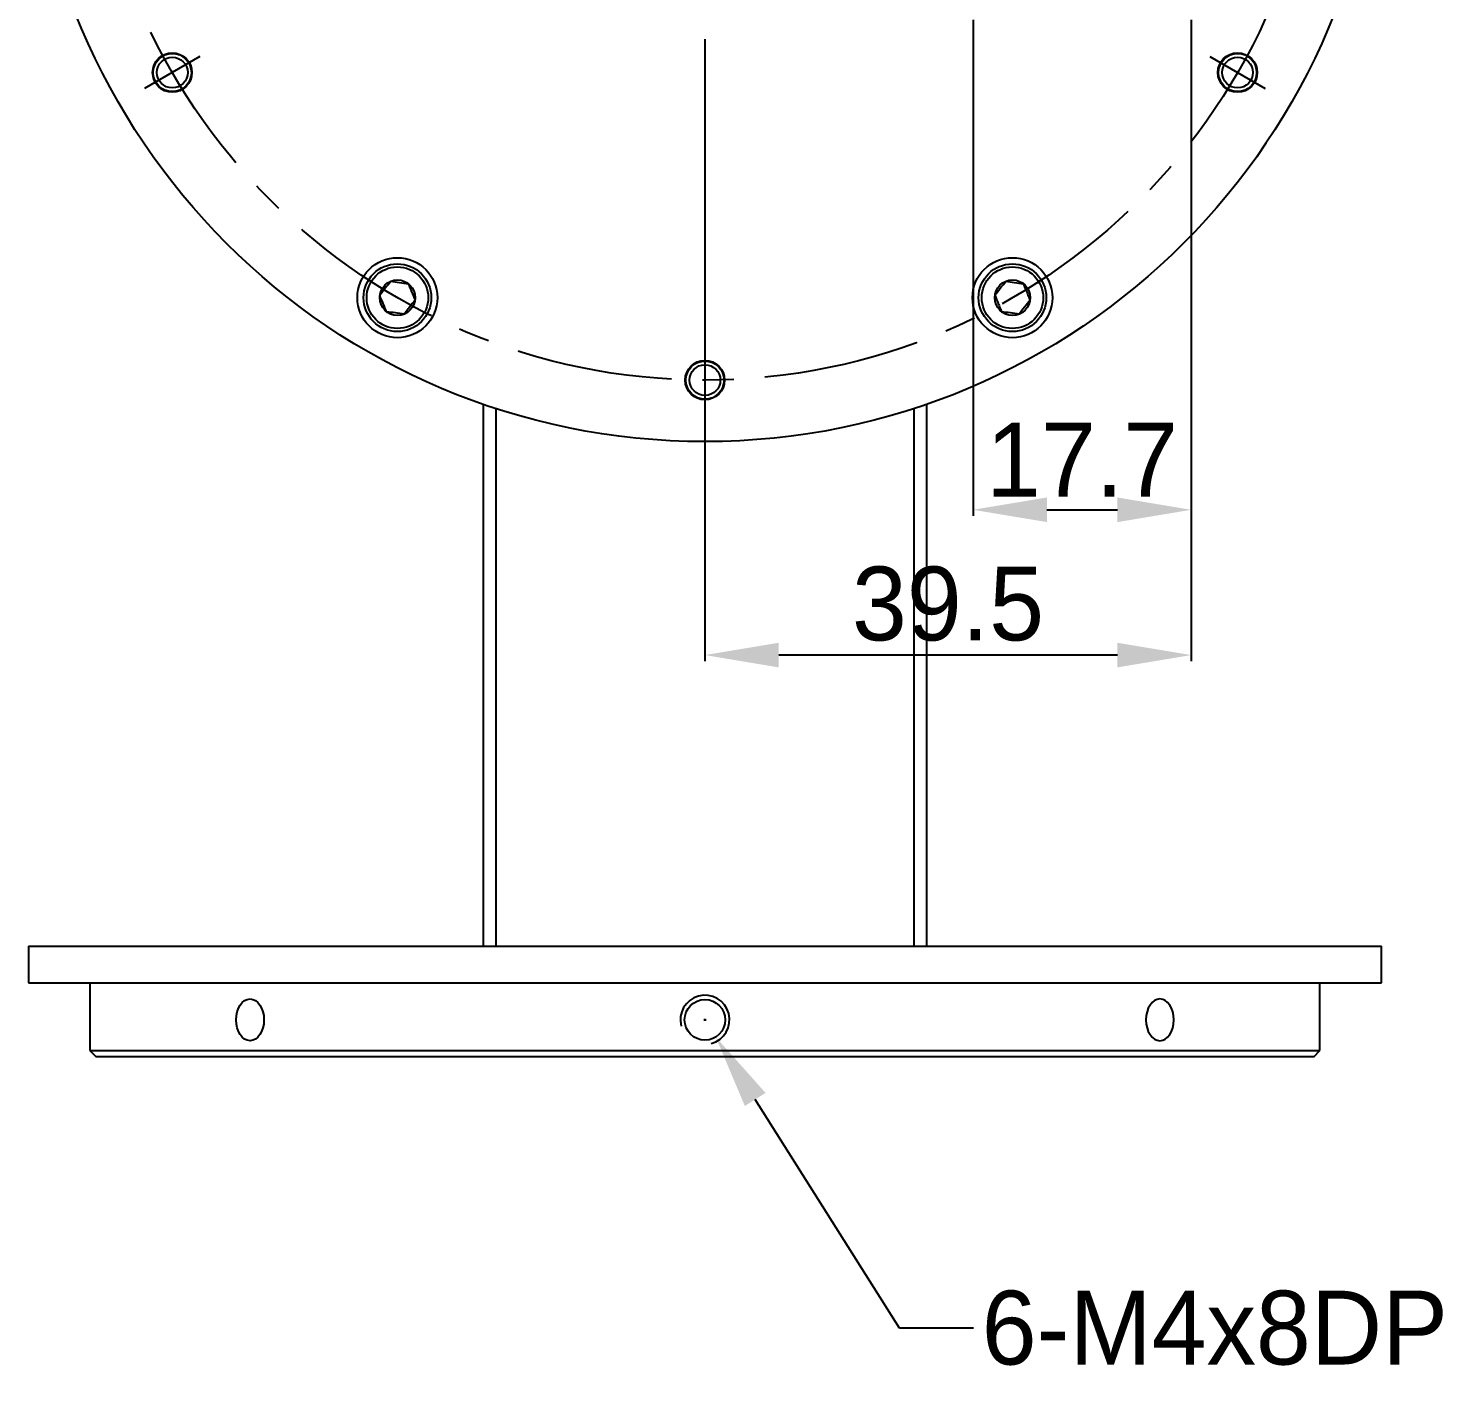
# Model space of a CAD drawing. Extents: x -151 to 841, y 0 to 594.
# Drawn here: x 626 to 741.5, y 166 to 275.6 of the extents above; entities that cross this region are included whole.
import ezdxf

# ---------------------------------------------------------------- set-up
doc = ezdxf.new("R2010")
doc.units = 0
doc.header["$PDSIZE"] = -1
doc.linetypes.add('CENTERX2', pattern=[20.32, 12.7, -2.54, 2.54, -2.54])
doc.layers.get('0').update_dxf_attribs({"linetype": 'CONTINUOUS'})
doc.layers.get('DEFPOINTS').update_dxf_attribs({"linetype": 'CONTINUOUS'})
for name, color, linetype in [('$TD_AUDIT_GENERATED__25B7_', 1, 'CENTERX2'), ('$TD_AUDIT_GENERATED__25B9_', 3, 'CONTINUOUS'), ('$TD_AUDIT_GENERATED__25BB_', 3, 'CONTINUOUS')]:
    doc.layers.add(name, color=color, linetype=linetype)
doc.styles.add('$TD_AUDIT_GENERATED__25BE_', font='GOTHIC.TTF')
doc.dimstyles.new('$TD_AUDIT_GENERATED__25C0_', dxfattribs={"dimtxt": 4, "dimasz": 4, "dimexe": 0.5, "dimexo": 0.3, "dimgap": 1, "dimtad": 1, "dimtoh": 1, "dimdec": 1, "dimzin": 12, "dimtxsty": '$TD_AUDIT_GENERATED__25BE_', "dimcen": 0.09, "dimclrd": 3, "dimclre": 3, "dimclrt": 3, "dimazin": 3, "dimtm": 1e-09, "dimtfac": 1, "dimtdec": 1, "dimtofl": 0, "dimtmove": 0, "dimatfit": 3})
doc.dimstyles.new('$TD_AUDIT_GENERATED__25C1_', dxfattribs={"dimtxt": 4, "dimasz": 4, "dimexe": 0.5, "dimexo": 0.3, "dimgap": 0.396875, "dimtad": 0, "dimtih": 1, "dimtoh": 1, "dimdec": 1, "dimzin": 12, "dimtxsty": '$TD_AUDIT_GENERATED__25BE_', "dimcen": 0.09, "dimclrd": 3, "dimclre": 3, "dimclrt": 3, "dimazin": 3, "dimtm": 1e-09, "dimtfac": 1, "dimtdec": 1, "dimtofl": 0, "dimtmove": 0, "dimatfit": 3})

# ---------------------------------------------------------------- blocks, each defined once
blk = doc.blocks.new('*U130')
at = {"layer": '$TD_AUDIT_GENERATED__25B7_'}
blk.add_line((-1.3, -2.25), (1.3, 2.25), dxfattribs=at)
blk = doc.blocks.new('*U131')
at = {"color": 0, "linetype": 'BYBLOCK'}
for p, rotation in [((126.74, 263.62), 120), ((151.74, 220.32), 180), ((201.74, 220.32), 240)]:
    blk.add_blockref('*U130', p, dxfattribs=dict(at, rotation=rotation))
blk = doc.blocks.new('*D141')
at = {"layer": '$TD_AUDIT_GENERATED__25B9_', "color": 3}
for p, q in [((702.8, 276.28), (702.8, 235.96)), ((720.53, 276.28), (720.53, 235.96)), ((708.8, 236.46), (714.53, 236.46))]:
    blk.add_line(p, q, dxfattribs=at)
for points in [[(708.8, 237.46), (708.8, 235.46), (702.8, 236.46)], [(714.53, 237.46), (714.53, 235.46), (720.53, 236.46)]]:
    blk.add_solid(points, dxfattribs=at)
at = {"layer": 'DEFPOINTS', "color": 0}
for p in [(702.8, 276.58), (720.53, 276.58), (720.53, 236.46)]:
    blk.add_point(p, dxfattribs=at)
at = {"layer": '$TD_AUDIT_GENERATED__25B9_', "color": 3, "insert": (711.66, 240.53), "char_height": 6, "attachment_point": 5, "style": '$TD_AUDIT_GENERATED__25BE_'}
blk.add_mtext('17.7', dxfattribs=at)
blk = doc.blocks.new('*D142')
at = {"layer": '$TD_AUDIT_GENERATED__25B9_', "color": 3}
for p, q in [((720.53, 276.28), (720.53, 224.15)), ((681, 263.45), (681, 224.15)), ((714.53, 224.65), (687, 224.65))]:
    blk.add_line(p, q, dxfattribs=at)
for points in [[(687, 225.65), (687, 223.65), (681, 224.65)], [(714.53, 225.65), (714.53, 223.65), (720.53, 224.65)]]:
    blk.add_solid(points, dxfattribs=at)
at = {"layer": 'DEFPOINTS', "color": 0}
for p in [(720.53, 276.58), (681, 263.75), (681, 224.65)]:
    blk.add_point(p, dxfattribs=at)
at = {"layer": '$TD_AUDIT_GENERATED__25B9_', "color": 3, "insert": (700.76, 228.8), "char_height": 6, "attachment_point": 5, "style": '$TD_AUDIT_GENERATED__25BE_'}
blk.add_mtext('39.5', dxfattribs=at)
blk = doc.blocks.new('*D169')
at = {"layer": '$TD_AUDIT_GENERATED__25BB_', "color": 3}
for p, q in [((680.91, 195), (681.09, 195)), ((681, 194.91), (681, 195.09)), ((696.82, 169.94), (685.08, 188.53)), ((702.82, 169.94), (696.82, 169.94))]:
    blk.add_line(p, q, dxfattribs=at)
blk.add_solid([(685.93, 189.06), (684.24, 188), (681.88, 193.6)], dxfattribs=at)
at = {"layer": 'DEFPOINTS', "color": 0}
for p in [(680.12, 196.4), (681.88, 193.6)]:
    blk.add_point(p, dxfattribs=at)
at = {"layer": '$TD_AUDIT_GENERATED__25BB_', "color": 3, "insert": (722.45, 169.94), "char_height": 6, "attachment_point": 5, "style": '$TD_AUDIT_GENERATED__25BE_'}
blk.add_mtext('{\\fCentury Gothic|b0|i0|c0|p34;\\C3;6-M4x8DP}', dxfattribs=at)

msp = doc.modelspace()

# ---------------------------------------------------------------- linework, layer by layer
at = {"layer": '$TD_AUDIT_GENERATED__25B7_'}
msp.add_line((681, 356), (681, 238), dxfattribs=at)
msp.add_circle((681, 297), 50, dxfattribs=at)
at = {"color": 7, "linetype": 'CONTINUOUS'}
for p, q in [((663, 201), (663, 245.029)), ((699, 245.029), (699, 201)), ((664, 244.693), (664, 201)), ((698, 201), (698, 244.693)), ((626, 201), (626, 198)), ((626, 201), (736, 201)), ((736, 198), (736, 201)), ((626, 198), (736, 198)), ((631, 198), (631, 192.5)), ((631, 198), (631, 196.63)), ((731, 192.5), (731, 198)), ((731, 192.5), (731, 193.35)), ((631, 192.5), (631.5, 192)), ((631, 192.5), (731, 192.5)), ((730.5, 192), (631.5, 192)), ((730.5, 192), (731, 192.5))]:
    msp.add_line(p, q, dxfattribs=at)
for centre, radius in [((681, 297), 55), ((637.699, 272), 1.6), ((637.699, 272), 1.55), ((637.699, 272), 1.25), ((724.301, 272), 1.6), ((724.301, 272), 1.55), ((724.301, 272), 1.25), ((656, 253.699), 3.25), ((656, 253.699), 2.75), ((706, 253.699), 3.25), ((706, 253.699), 2.75), ((656, 253.699), 2.5), ((706, 253.699), 2.5), ((656, 253.699), 1.443), ((706, 253.699), 1.443), ((681, 247), 1.6), ((681, 247), 1.55), ((681, 247), 1.25)]:
    msp.add_circle(centre, radius, dxfattribs=at)
msp.add_circle((681, 195), 1.65)
msp.add_arc((681, 195), 2, 285, 195)
msp.add_ellipse((644.017, 195), major_axis=(0, 1.699), ratio=0.6671511)
at = {"extrusion": (0, 0, -1)}
msp.add_ellipse((717.983, 195), major_axis=(0, 1.699), ratio=0.6671511, dxfattribs=at)
at = {"color": 7, "linetype": 'CONTINUOUS'}
for points, knots in [([(655.452, 255.034), (655.309, 254.848), (655.16, 254.656), (654.936, 254.366), (654.861, 254.269), (654.713, 254.078), (654.641, 253.984), (654.57, 253.892)], [0, 0, 0, 0, 0.5, 0.5, 0.75, 0.75, 1, 1, 1, 1]), ([(655.452, 255.034), (655.686, 255.003), (655.923, 254.971), (656.409, 254.905), (656.649, 254.872), (656.883, 254.841)], [0, 0, 0, 0, 0.5, 0.5, 1, 1, 1, 1]), ([(656.883, 254.841), (656.972, 254.623), (657.063, 254.401), (657.249, 253.947), (657.341, 253.724), (657.43, 253.505)], [0, 0, 0, 0, 0.5, 0.5, 1, 1, 1, 1]), ([(704.57, 253.892), (704.714, 254.079), (704.86, 254.268), (705.16, 254.656), (705.308, 254.847), (705.452, 255.034)], [0, 0, 0, 0, 0.5, 0.5, 1, 1, 1, 1]), ([(705.452, 255.034), (705.686, 255.003), (705.923, 254.971), (706.409, 254.905), (706.649, 254.872), (706.883, 254.841)], [0, 0, 0, 0, 0.5, 0.5, 1, 1, 1, 1]), ([(706.883, 254.841), (706.972, 254.624), (707.064, 254.399), (707.203, 254.06), (707.25, 253.946), (707.341, 253.723), (707.386, 253.613), (707.43, 253.505)], [0, 0, 0, 0, 0.5, 0.5, 0.75, 0.75, 1, 1, 1, 1]), ([(655.117, 252.557), (655.028, 252.775), (654.937, 252.996), (654.751, 253.45), (654.659, 253.674), (654.57, 253.892)], [0, 0, 0, 0, 0.5, 0.5, 1, 1, 1, 1]), ([(657.43, 253.505), (657.287, 253.32), (657.138, 253.127), (656.914, 252.838), (656.839, 252.74), (656.691, 252.549), (656.619, 252.456), (656.548, 252.363)], [0, 0, 0, 0, 0.5, 0.5, 0.75, 0.75, 1, 1, 1, 1]), ([(704.57, 253.892), (704.659, 253.675), (704.751, 253.45), (704.89, 253.111), (704.937, 252.997), (705.028, 252.774), (705.073, 252.665), (705.117, 252.557)], [0, 0, 0, 0, 0.5, 0.5, 0.75, 0.75, 1, 1, 1, 1]), ([(707.43, 253.505), (707.286, 253.319), (707.14, 253.13), (706.84, 252.741), (706.692, 252.55), (706.548, 252.363)], [0, 0, 0, 0, 0.5, 0.5, 1, 1, 1, 1]), ([(656.548, 252.363), (656.314, 252.395), (656.077, 252.427), (655.591, 252.493), (655.351, 252.525), (655.117, 252.557)], [0, 0, 0, 0, 0.5, 0.5, 1, 1, 1, 1]), ([(706.548, 252.363), (706.314, 252.395), (706.077, 252.427), (705.591, 252.493), (705.351, 252.525), (705.117, 252.557)], [0, 0, 0, 0, 0.5, 0.5, 1, 1, 1, 1])]:
    msp.add_open_spline(points, degree=3, knots=knots, dxfattribs=at)

# ---------------------------------------------------------------- block references
at = {"rotation": 30}
msp.add_blockref('*U131', (659.748, -19.678), dxfattribs=at)

# ---------------------------------------------------------------- dimensions: what is measured, and where the dimension line sits
at = {"layer": '$TD_AUDIT_GENERATED__25B9_'}
for base, p1, p2, picture, middle in [((681, 224.646), (720.525, 276.578), (681, 263.747), '*D142', (700.763, 228.797)), ((720.525, 236.458), (702.803, 276.578), (720.525, 276.578), '*D141', (711.664, 240.533))]:
    dim = msp.add_linear_dim(base=base, p1=p1, p2=p2, dimstyle='$TD_AUDIT_GENERATED__25C0_', override={"dimtxt": 6, "dimasz": 6}, dxfattribs=at)
    dim.commit()
    dim.dimension.update_dxf_attribs({"geometry": picture, "text_midpoint": middle})
at = {"layer": '$TD_AUDIT_GENERATED__25BB_'}
dim = msp.add_diameter_dim_2p(p1=(680.119, 196.395), p2=(681.881, 193.605), text='{\\fCentury Gothic|b0|i0|c0|p34;\\C3;6-M4x8DP}', dimstyle='$TD_AUDIT_GENERATED__25C1_', override={"dimtxt": 6, "dimasz": 6}, dxfattribs=at)
dim.commit()
dim.dimension.update_dxf_attribs({"geometry": '*D169', "text_midpoint": (722.453, 169.938), "dimtype": 163})

doc.saveas('drawing.dxf')
